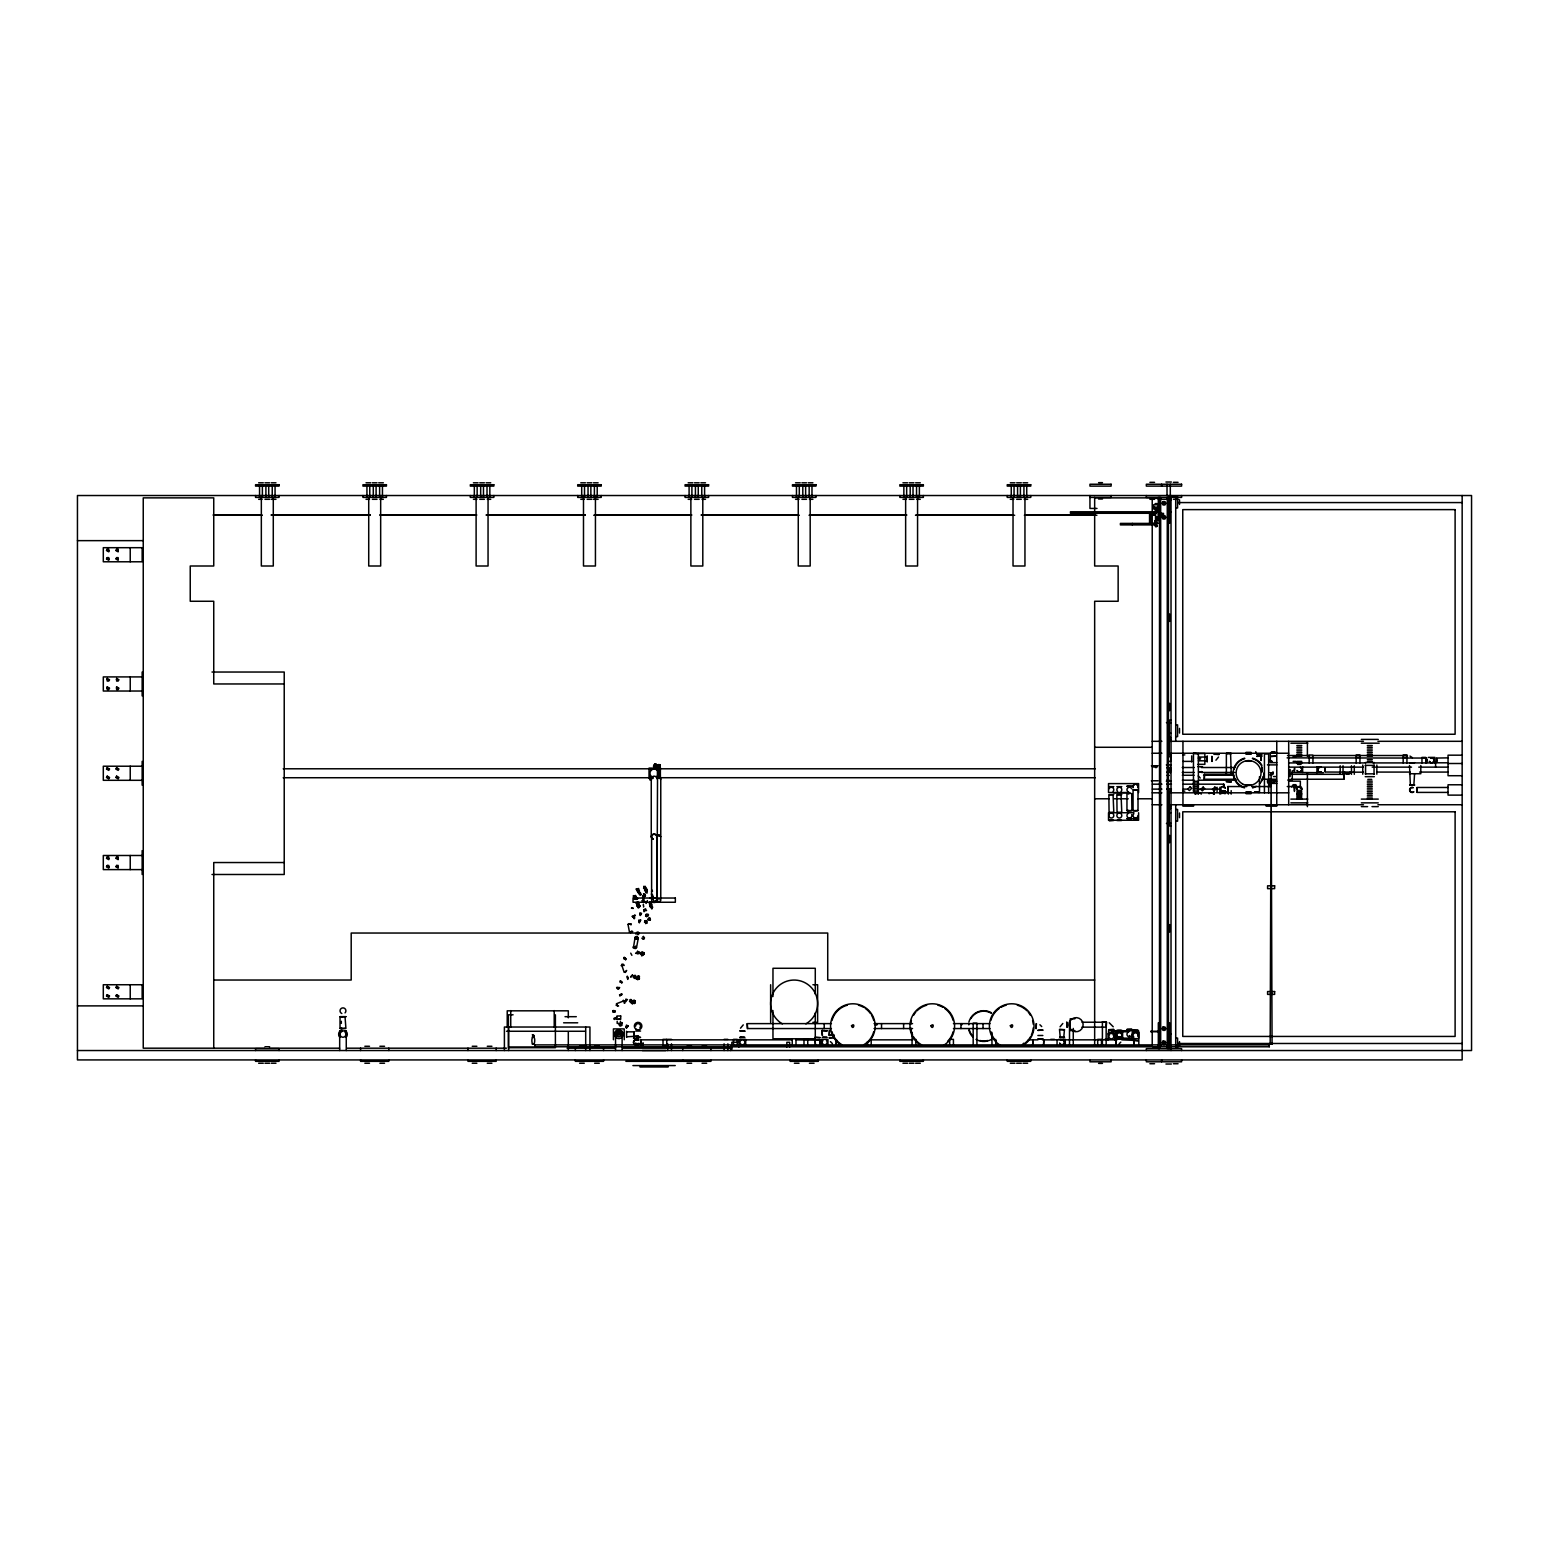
<?xml version="1.0" encoding="UTF-8"?>
<svg xmlns="http://www.w3.org/2000/svg" width="1549" height="1549" viewBox="0 0 1549 1549"><rect width="100%" height="100%" fill="white"/><g stroke="black" fill="none" stroke-linecap="round" stroke-linejoin="round"><path stroke-width="1.5" d="M641.131 1043.251L640.918 1044.781L640.918 1039.844L791.384 1039.844M643.261 1043.251L643.029 1044.781L642.816 1043.251M819.963 1043.251L819.731 1044.781L819.828 1040.018M636.523 947.698L633.289 947.097L636.523 947.698L638.304 938.036L636.407 936.371L635.071 937.474L633.386 948.046L635.4 948.588L635.613 946.11M535.179 1046.775L535.179 1044.897L1269.231 1044.897L1269.231 1046.775L535.179 1046.775L535.276 1044.897M633.754 1036.765L634.219 1031.866M829.606 1030.472L829.122 1035.352L833.982 1035.042M836.073 1044.742L836.557 1039.863M1023.327 1044.742L1023.482 1043.232L1023.579 1044.781M1032.621 1044.742L1033.086 1039.863M1035.991 1028.536L1036.475 1023.657M1043.464 1044.742L1043.949 1039.863M1106.16 1027.123L1106.644 1022.243M1204.135 779.224L1204.619 774.345M1260.944 760.423L1261.428 755.544M1407.17 757.984L1407.402 755.544M650.018 777.017L650.929 777.521M657.609 770.105L657.609 768.885M657.531 777.017L657.008 900.143M640.821 953.061L641.886 955.694L643.416 955.075L642.332 952.441M656.292 764.199L656.699 767.007M1228.047 790.745L1227.873 786.543L1246.887 786.543M1294.557 790.745L1294.383 786.543L1287.258 786.543M638.498 889.494L638.672 888.506L636 889.049L638.517 889.397L639.04 890.288L636.484 889.823L639.427 892.979M642.99 896.271L642.816 897.239L644.965 895.903L644.152 895.09M643.803 898.982L643.474 896.406L642.854 899.62M626.59 1036.784L633.522 1036.397M1261.176 756.241L1261.196 760.462M1121.786 1035.255L1121.612 1037.114L1117.584 1037.191A2.459 2.459 0 0 1 1117.584 1033.512A2.459 2.459 0 0 1 1121.069 1033.512A2.459 2.459 0 0 1 1121.069 1036.997L1121.612 1037.017M660.629 779.554L660.223 777.675L657.589 777.23M657.008 836.712L658.887 834.969L660.765 836.712L658.887 834.988L657.008 836.712A2.943 2.711 0 0 0 654.569 834.02A2.943 2.711 0 0 0 651.354 835.995A2.943 2.711 0 0 0 653.078 839.209M657.57 765.845L659.719 764.819L659.177 767.123M633.231 977.322L634.993 975.192L636 976.277L634.257 978.406M641.286 952.984L641.673 955.656L643.358 953.545L642.545 952.48M621.42 1025.728L621.052 1023.076L619.387 1025.167L620.181 1026.251M637.549 890.733L637.878 889.726L639.388 891.798M644.113 888.197L645.352 887.713L645.623 890.268M643.145 905.216L643.474 904.209M650.038 901.712L650.29 904.248M630.579 976.935L632.282 974.902M638.343 977.748L637.839 979.317L635.961 978.697M637.626 951.88L637.917 953.487M643.474 907.017L643.842 906.029M650.135 904.771L651.393 904.364M639.04 893.095L640.299 892.689L640.415 895.245L639.524 894.644M645.72 890.946L646.979 890.559L647.095 893.095M651.722 907.966L652.11 906.978M632.689 917.221L634.896 914.801M645.546 909.999L644.268 910.386M650.967 905.855L651.897 909.011L651.839 906.455M1295.893 787.86L1295.293 785.614L1293.047 786.214M643.551 888.293L645.139 886.28L644.81 888.816M637.297 901.886L636.871 904.403L637.781 903.9M645.313 889.765L645.701 887.228L644.733 887.693M637.53 902.66L637.065 905.178M644.578 890.113L646.243 888.177L646.533 889.203M637.762 903.454L637.239 905.952M1171.102 761.198L1171.102 756.648M1170.289 767.51C1170.231 783.6 1170.773 757.868 1170.057 770.918M1057.057 1039.844L1057.057 1044.781M1272.968 772.157L1272.968 773.9M1294.383 771.964C1294.848 763.173 1294.325 772.757 1294.151 770.453M1325.247 772.022L1363.488 772.196M1426.571 758.061L1287.122 757.868M1426.668 762.805C1427.132 753.995 1426.61 763.58 1426.455 761.275M1448.044 787.473L1417.045 787.473L1416.793 789.951L1417.045 792.41L1448.044 792.41M1417.122 792.217L1417.122 787.667M1436.446 758.061L1448.044 757.868M645.1 891.024L646.804 889.126L646.34 891.643M633.948 976.064L635.071 975.909L634.858 978.426L634.161 977.69M645.604 891.953L647.366 890.075L645.836 892.999M740.519 1028.187L743.249 1024.876M1060.078 1026.793L1062.808 1023.463M1218.54 757.035L1215.926 760.21M652.768 897.646L653.252 898.962M1163.009 515.701L1162.021 517.366L1163.009 519.051L1164.945 519.051L1165.913 517.366L1164.945 515.701L1158.652 515.488M1268.263 787.028L1269.618 784.685M1291.769 787.028L1293.125 784.685L1295.835 784.685L1297.191 787.028M644.907 896.464L645.178 894.857L643.455 894.063M638.575 934.531L638.846 932.924L637.104 932.13L635.942 934.086M635.981 938.946L635.245 938.326C634.122 935.828 639.718 936.796 637.859 938.752L636.968 939.12M636.755 903.396L637.201 904.558M651.761 894.296L652.168 895.651M656.331 900.86L653.194 901.808M636.988 904.171L637.413 905.332M638.943 904.771L638.537 903.609M625.331 1001.409L627.035 999.608M637.201 904.926L637.607 906.107M639.156 905.584L638.769 904.403M623.356 1000.906L624.712 1000.79L624.266 1003.307M630.191 1000.286L630.811 999.395L631.702 1001.796L630.346 1001.932M637.433 905.7L637.82 906.881M660.629 900.802L658.887 901.867L657.163 900.802M626.241 970.952L624.189 972.385L621.691 964.872M638.769 978.426L637.801 979.743L635.555 978.019M636.136 933.582L638.382 932.208L637.646 934.744M657.454 776.514C659.177 779.902 656.486 773.241 660.532 776.514M1155.477 767.549L1156.483 767.549M1198.229 758.216L1200.669 758.216M1269.56 786.214L1270.974 785.382M631.101 976.974L632.786 975.173M617.16 987.933L617.509 988.92L619.677 987.623L618.729 987.391M1120.798 1042.148L1119.152 1043.774M638.304 938.036L637.026 938.694M621.827 1025.438C623.569 1023.056 616.696 1023.54 619.949 1025.419M612.784 1011.013L613.055 1012.136L615.321 1010.974L614.372 1010.606M614.508 1017.945L613.849 1018.719L616.386 1018.68L616.095 1017.557M614.295 1019.494L616.599 1017.131M619.871 1024.973L622.175 1022.63M638.556 953.1L635.613 953.351M633.618 1002.919L632.379 1003.965L630.637 1001.758M1163.144 516.553L1165.138 517.366L1163.144 518.199M1200.456 759.92L1198.461 759.92M1168.217 809.372L1170.192 809.101M626.687 970.41L625.351 972.482M639.95 912.981L641.557 913.31L640.279 915.556L639.64 914.588M646.359 914.259L647.947 914.568L646.669 916.834L646.03 915.866M1221.212 791.055L1224.697 790.939M657.57 898.923L660.223 898.923M645.701 914.588L648.431 914.413L648.295 915.846L645.565 916.021M630.733 932.672L631.43 931.065L632.708 931.569L629.475 932.169L628.003 924.366L630.424 923.843M617.625 1005.901L616.405 1003.752L623.821 1000.886M653.155 778.431L649.031 778.431L649.031 768.091L660.532 768.188L658.887 768.362M1113.808 786.66L1109.065 786.66L1113.073 786.834M1117.584 786.834L1121.069 786.834M1128.485 786.485L1126.956 786.253L1131.699 786.35M635.632 1031.034L640.57 1031.034M1133.248 789.796L1138.012 789.7L1138.012 810.63L1135.533 810.863L1133.074 810.63L1133.074 789.7L1137.818 789.796M1131.699 793.572L1131.893 810.63L1129.434 810.863L1126.956 810.63L1126.956 793.495C1135.766 793.011 1126.181 793.553 1128.485 793.708M634.238 1038.566L637.723 1038.566M640.376 1037.462L637.162 1037.152M1133.074 810.63L1137.818 810.534M1113.808 820.486L1109.065 820.583L1113.073 820.312M1121.069 820.312L1117.584 820.312M1131.699 818.511L1126.956 818.608L1128.485 818.375M1224.697 793.146L1221.212 793.146M744.178 1037.21L739.957 1037.365L741.487 1037.152M1298.372 794.153C1293.376 793.591 1305.245 793.591 1300.25 794.153M822.209 1037.365L827.127 1037.365L822.926 1037.21M1113.073 1032.931L1109.587 1032.931M1117.584 1030.492L1121.069 1030.492M1127.149 1029.465L1131.699 1029.291M1138.012 1038.701L1123.432 1038.585M637.22 951.589L639.505 951.977L639.234 953.603L636.949 953.216M641.673 952.325L644.21 952.712L643.977 954.339L641.17 953.932M659.254 767.452C662.875 762.398 652.555 766.6 660.048 764.703C660.339 772.312 659.99 759.862 657.415 766.561M651.548 891.566L652.536 891.12M638.575 907.056L637.472 906.455M644.849 910.425L644.035 911.741L645.643 908.876L643.726 909.825M652.555 894.722L651.316 894.102M638.769 907.85L637.685 907.23L639.447 905.391L639.582 906.397M626.609 1025.341L628.061 1025.961L626.358 1027.916L625.951 1026.851M626.203 1025.341L628.236 1025.883L626.571 1027.994L625.777 1026.91M1170.192 736.956L1168.217 736.685M652.4 897.2L653 895.787M637.956 953.777L635.884 953.216M635.38 895.38L633.328 896.89L634.316 897.161M638.072 902.002L636.019 903.512L637.007 903.783M622.04 964.078L621.633 965.356L624.189 965.434L623.608 964.562M641.383 952.325L643.958 952.712L643.706 954.32L641.402 953.952M632.65 1003.423L631.005 1002.784M635.729 896.135L633.657 897.587L636.039 898.652M637.433 976.606L638.827 976.064L639.466 978.755L637.065 978.193M636.097 896.89L633.986 898.304L636.523 898.052M636.465 897.626L634.335 899.02L637.259 899.02M635.284 898.885L637.82 898.73M631.45 908.295L633.057 907.985M632.96 916.098L635.4 915.691M631.237 923.766L628.003 924.366M650.154 902.273L649.593 903.551M629.959 999.88L632.437 1000.635L631.953 1002.203L629.475 1001.448M633.115 1000.848L634.606 1000.441L635.109 1003.171L632.65 1002.416M617.625 987.236L616.618 987.507L618.613 989.095L619.135 987.894M653.329 897.045L652.729 898.284M636.968 890.578L639.485 891.024M651.645 907.385L652.691 907.152M637.472 891.353L638.478 891.14M635.419 897.549L634.412 897.781L636.368 899.407M649.767 905.623L651.045 906.436M1223.884 791.268L1222.006 791.268M635.148 899.194L636.174 899.02M649.457 917.628L647.714 919.254L650.27 920.242L649.457 917.628L650.444 919.661L647.714 919.835M1113.073 794.811L1113.808 812.509L1111.33 812.741L1109.065 812.605L1108.871 794.637L1113.808 794.637L1109.587 794.811M1121.069 794.811L1121.786 812.509L1119.327 812.741L1117.042 812.605L1116.848 794.637L1121.786 794.637L1117.584 794.811M1109.587 812.334L1113.073 812.334M1117.584 812.334L1121.069 812.334M1413.85 785.188L1414.566 773.958M345.04 1016.899L345.911 1028.439L342.968 1028.73L340.025 1028.439L340.025 1016.686L345.911 1016.686L340.025 1016.686L341.845 1016.957M1063.737 1037.54L1064.453 1029.62L1059.516 1029.62L1060.252 1037.54M616.734 1004.275L616.134 1005.359L618.593 1006.017M613.307 1010.432L612.707 1011.516L615.147 1012.175L614.74 1011.226M1156.367 513.009L1156.503 511.925M1156.212 522.42L1156.212 521.258L1155.651 522.458M654.201 764.664C651.471 769.969 657.918 762.031 654.201 767.162M1274.401 752.02L1271.032 752.349L1275.931 752.117M1256.917 754.518L1261.815 754.034M1256.917 756.415L1261.815 755.931M1271.032 756.551L1275.911 756.067M1201.888 771.615L1198.519 771.944L1201.908 771.847M1409.667 763.154L1414.547 762.689M532.372 1044.045L534.231 1043.852C536.574 1034.829 530.029 1035.003 532.353 1043.949L534.231 1043.949M633.541 1036.552L638.42 1036.068M829.277 1037.946L834.156 1037.462M1037.927 1030.472L1042.826 1029.988M1108.89 1029.853L1113.77 1029.369M1037.927 1039.205L1042.826 1038.721M1227.873 753.298L1226.363 753.53L1226.363 774.674M1297.578 764.393L1301.063 764.393M1128.485 810.398L1126.956 810.63L1131.699 810.534M341.845 1028.168L340.025 1028.439L345.04 1028.246M642.99 936.738L644.52 937.9L643.513 939.197L642.002 938.055M1165.952 482.029L1171.373 482.029M1149.9 482.339L1154.547 482.339M1173.387 482.339L1178.053 482.339M258.644 482.804L263.291 482.804M264.976 482.804L269.642 482.804M271.327 482.804L275.974 482.804M366.029 482.804L370.676 482.804M372.36 482.804L377.027 482.804M378.711 482.804L383.358 482.804M473.413 482.804L478.06 482.804M479.745 482.804L484.392 482.804M486.096 482.804L490.743 482.804M580.778 482.804L585.445 482.804M587.129 482.804L591.776 482.804M593.48 482.804L598.127 482.804M688.163 482.804L692.829 482.804M694.514 482.804L699.161 482.804M700.864 482.804L705.511 482.804M795.547 482.804L800.213 482.804M801.898 482.804L806.545 482.804M808.249 482.804L812.896 482.804M902.931 482.804L907.598 482.804M909.282 482.804L913.929 482.804M915.633 482.804L920.28 482.804M1010.316 482.804L1014.963 482.804M1016.667 482.804L1021.314 482.804M1023.018 482.804L1027.665 482.804M1098.59 482.649L1102.462 482.649M1175.71 496.222L1177.589 496.222M1168.662 496.454L1175.71 496.454M1089.954 497.403L1111.098 497.403L1111.098 495.525M1094.659 497.868L1149.823 497.868M1170.018 497.868L1171.373 497.868M1151.043 498.333L1159.852 498.333M1098.59 498.991L1102.462 498.991M258.644 499.301L262.13 499.301M264.976 499.301L269.642 499.301M271.327 499.301L275.974 499.301M366.029 499.301L369.514 499.301M372.36 499.301L377.027 499.301M379.873 499.301L383.358 499.301M473.413 499.301L476.898 499.301M479.745 499.301L484.392 499.301M487.257 499.301L490.743 499.301M580.778 499.301L584.283 499.301M587.129 499.301L591.776 499.301M593.48 499.301L598.127 499.301M688.163 499.301L691.667 499.301M694.514 499.301L699.161 499.301M702.026 499.301L705.511 499.301M795.547 499.301L799.052 499.301M801.898 499.301L806.545 499.301M809.411 499.301L812.896 499.301M902.931 499.301L906.417 499.301M909.282 499.301L913.929 499.301M916.795 499.301L920.28 499.301M1010.316 499.301L1013.801 499.301M1016.667 499.301L1021.314 499.301M1024.179 499.301L1027.665 499.301M1149.9 499.301L1154.547 499.301M1158.323 499.281L1169.611 499.281M1173.387 499.301L1178.053 499.301M1170.018 500.095L1171.373 500.095M1178.131 502.573L1462.159 502.573M1155.128 503.599L1157.297 503.599M1153.986 507.123L1157.8 507.123M1175.71 507.975L1177.589 507.975L1177.589 498.584M1097.002 508.44L1089.954 508.44L1089.954 495.525M1155.651 510.647L1157.18 510.647M1153.831 511.79L1070.456 511.79L1070.456 513.281L1153.831 513.281M1155.748 511.964L1158.09 511.964L1158.323 520.89M1171.025 511.964L1169.146 511.964L1169.146 500.23M1160.685 513.377L1163.493 513.377L1163.493 515.72M1158.652 513.61L1162.099 513.61L1162.099 515.488M213.297 514.791L261.626 514.791M271.288 514.791L370.327 514.791M379.989 514.791L476.627 514.791M486.289 514.791L585.348 514.791M595.01 514.791L691.648 514.791M701.31 514.791L797.929 514.791M810.011 514.791L906.649 514.791M916.311 514.791L1012.949 514.791M1025.031 514.791L1095.085 514.791M1150.655 514.791L1155.477 514.791M213.297 515.255L262.265 515.255M271.288 515.255L370.327 515.255M379.989 515.255L476.627 515.255M486.289 515.255L585.348 515.255M593.712 515.255L691.648 515.255M701.31 515.255L799.361 515.255M809.023 515.255L906.649 515.255M915.478 515.255L1014.672 515.255M1024.354 515.255L1096.924 515.255M1150.655 515.255L1155.477 515.255M1155.748 517.134L1158.09 517.134M1153.986 523.175L1158.458 523.175M1155.128 525.595L1157.297 525.595M1156.929 512.448L1156.929 507.743L1155.515 507.743L1155.515 526.544L1156.89 526.311L1156.929 517.134M1155.515 526.544L1156.929 526.544M77.45 540.64L143.244 540.64M212 672.034L284.222 672.034L284.222 874.488L212 874.488M142.159 676.913L103.299 676.913L103.299 691.028L142.159 691.028M284.222 683.961L213.743 683.961L213.743 601.264L190.237 601.264L190.237 566.005L213.743 566.005L213.743 497.868L143.244 497.868L143.244 1048.189L264.55 1048.189M1171.025 720.149L1169.146 720.149L1169.146 754.905L1171.025 754.905M1166.436 722.608L1171.218 722.608M1175.71 724.855L1177.589 724.855L1177.589 736.608L1175.71 736.608M1168.023 733.18L1170.734 733.18M1168.023 737.866L1170.734 737.866M1361.339 739.415L1378.261 739.415M1169.146 739.628L1171.025 739.628M1152.224 741.313L1161.886 741.313M1169.146 741.313L1363.469 741.313M1377.913 741.313L1462.159 741.313M1290.859 743.191L1307.782 743.191M1361.339 743.191L1379.21 743.191M1296.842 745.534L1301.78 745.534M1367.341 745.534L1372.278 745.534M1094.659 747.276L1152.224 747.276M1296.842 747.296L1301.78 747.296M1367.341 747.296L1372.278 747.296M1296.842 749.058L1301.78 749.058M1367.341 749.058L1372.278 749.058M1296.842 750.82L1301.78 750.82M1367.341 750.82L1372.278 750.82M1246.093 752.349L1251.03 752.349M1296.842 752.582L1301.78 752.582M1367.341 752.582L1372.278 752.582M1152.224 753.24L1161.886 753.24M1171.025 753.24L1288.691 753.24M1246.093 753.763L1251.03 753.763M1246.093 754.227L1251.03 754.227M1256.897 754.266L1261.835 754.266M1214.145 754.324L1219.063 754.324M1296.842 754.344L1301.78 754.344M1367.341 754.344L1372.278 754.344M1182.952 754.905L1184.83 754.905M1462.159 755.176L1448.044 755.176L1448.044 775.72L1462.159 775.72M1287.509 755.525L1309.06 755.525M1313.842 755.525L1407.17 755.525M1256.897 756.164L1261.835 756.164M1296.842 756.106L1301.78 756.106M1367.341 756.106L1372.278 756.106M1270.993 756.299L1275.931 756.299M1168.023 756.667L1170.734 756.667M1293.125 756.667L1295.835 756.667M1198.384 757.054L1206.961 757.054L1206.961 760.811L1198.384 760.811M1309.176 757.403L1312.952 757.403M1356.169 757.403L1359.945 757.403M1403.181 757.403L1406.937 757.403M1428.314 757.403L1434.897 757.403L1434.897 762.921M1367.341 759.63L1372.278 759.63M1168.023 761.372L1170.734 761.372M1246.093 761.275L1251.03 761.275M1269.618 761.372L1272.329 761.372M1293.125 761.372L1295.835 761.372M1183.049 761.392L1191.704 761.392M1296.842 761.392L1301.78 761.392M1367.341 761.392L1372.278 761.392M1276.763 762.631L1270.296 762.631L1270.296 753.24M1365.231 762.573L1374.389 762.573M1288.787 762.921L1365.811 762.921M1373.034 762.921L1435.594 762.921L1435.594 767.142M1448.044 762.805L1436.543 762.805L1436.31 761.275M1296.842 763.154L1301.78 763.154M1448.044 763.502L1462.159 763.502M1197.919 764.335L1204.851 764.335L1204.851 753.53L1193.466 753.53L1193.466 791.655M1166.32 764.896L1171.063 764.896M1267.45 764.896L1276.86 764.896M1365.231 765.38L1374.389 765.38M1151.372 765.748L1158.09 765.748M142.159 766.213L103.299 766.213L103.299 780.309L142.159 780.309M1197.919 766.678L1202.508 766.678M1321.316 766.794L1316.94 766.794L1316.94 772.68M1152.437 766.91L1157.161 766.91M1288.787 767.142L1363.391 767.142M1372.182 767.142L1411.526 767.142M1418.748 767.142L1448.044 767.142M1182.236 767.51L1194.202 767.51M1201.366 767.51L1234.843 767.51M657.376 768.265L660.532 768.188M283.215 768.788L1095.259 768.788M657.241 769.388L660.532 769.388M657.241 770.569L660.532 770.569M657.241 771.77L660.532 771.77M1376.925 772.08L1410.113 772.08M1419.6 772.08L1448.044 772.08M1182.236 772.448L1194.202 772.448M1201.366 772.448L1234.843 772.448M1291.634 772.448L1323.524 772.68M1343.951 772.68L1350.534 772.68M657.241 772.951L660.532 772.951M1348.192 773.338L1349.721 773.338M1365.231 773.842L1374.389 773.842M1409.513 773.726L1420.801 773.726L1420.801 765.516M657.241 774.151L660.532 774.151M1233.236 774.326L1204.386 774.326L1204.386 779.244L1235.637 779.244M1290.917 774.326L1343.796 774.326L1343.796 779.244L1290.917 779.244M1182.332 775.255L1194.124 775.255M1203.554 775.255L1234.204 775.255M657.241 775.333L660.532 775.333M1273.472 776.552L1276.279 776.552M1365.231 776.669L1374.389 776.669M283.215 777.734L650.561 777.734M657.241 777.714L1095.259 777.734M1262.067 779.244L1276.492 779.244M1367.825 779.379L1371.775 779.379M1287.761 780.076L1292.273 780.076L1292.273 770.666M1182.332 780.193L1194.124 780.193M1198.829 780.193L1236.547 780.193M1151.372 780.773L1158.09 780.773M1166.32 781.161L1171.063 781.161M1193.95 781.258L1197.706 781.258M1267.45 781.161L1276.86 781.161M1288.594 781.161L1300.347 781.161L1300.347 788.209M1367.341 781.141L1372.278 781.141M1226.363 781.722L1231.281 781.722M1367.341 782.903L1372.278 782.903M1193.466 783.019L1198.384 783.019M1270.296 783.407L1276.763 783.407M1152.398 784.181L1161.924 784.181M1166.687 784.181L1171.451 784.181M1183.378 784.181L1192.904 784.181M1197.667 784.181L1223.884 784.181L1223.884 787.589L1223.652 784.22M1193.466 784.781L1198.384 784.781M1246.093 784.781L1251.03 784.781M1367.341 784.665L1372.278 784.665M1462.159 784.781L1448.044 784.781L1448.044 795.121L1462.159 795.121M1126.956 786.253L1131.893 786.253M1193.466 786.543L1198.384 786.543M1251.631 786.543L1270.625 786.543M1367.341 786.427L1372.278 786.427M1116.848 786.66L1121.786 786.66M1193.466 788.305L1198.384 788.305M1367.341 788.189L1372.278 788.189M1152.398 789.119L1161.924 789.119M1166.687 789.119L1171.451 789.119M1183.378 789.119L1188.141 789.119M1197.667 789.119L1219.121 789.119M1168.023 789.39L1170.734 789.39M1193.466 790.067L1198.384 790.067M1367.341 789.951L1372.278 789.951M1297.346 790.416L1301.296 790.416M1171.025 791.132L1169.146 791.132L1169.146 825.888L1171.025 825.888M1182.952 791.132L1184.83 791.132M1220.476 791.113L1225.414 791.113M1296.842 791.675L1301.78 791.675M1367.341 791.713L1372.278 791.713M1193.698 791.829L1198.384 791.829M1224.117 791.829L1226.692 791.829M1246.093 791.829L1251.03 791.829M1246.093 792.294L1251.03 792.294M1254.554 792.217L1259.492 792.217L1259.492 776.649M1129.337 792.526L1108.522 792.526L1108.522 783.6L1138.592 783.6L1138.592 792.526M1113.808 792.817L1128.253 792.817M1152.224 792.817L1161.886 792.817M1171.025 792.817L1288.691 792.817M1296.842 792.933L1301.78 792.933M1220.476 793.32L1225.414 793.32M1194.686 793.591L1198.384 793.591M1367.341 793.475L1372.278 793.475M1246.093 793.708L1251.03 793.708M1296.842 793.94L1301.78 793.94M1296.842 794.211L1301.78 794.211M1367.341 795.237L1372.278 795.237M1296.842 795.47L1301.78 795.47M1296.842 796.728L1301.78 796.728M1367.341 796.999L1372.278 796.999M1296.842 797.987L1301.78 797.987M1094.659 798.781L1109.045 798.781M1113.847 798.781L1128.234 798.781M1137.837 798.781L1152.224 798.781M1367.341 798.761L1372.278 798.761M1290.859 799.11L1307.782 799.11M1361.339 799.11L1378.261 799.11M1296.842 799.245L1301.78 799.245M1290.859 802.866L1307.782 802.866M1361.339 802.866L1378.261 802.866M1152.224 804.744L1161.886 804.744M1169.146 804.744L1363.469 804.744M1377.913 804.744L1462.159 804.744M1169.146 806.409L1171.025 806.409M1361.339 806.622L1367.612 806.622M1371.988 806.622L1378.261 806.622M1168.023 808.171L1170.734 808.171M1175.71 809.449L1177.589 809.449L1177.589 821.202L1175.71 821.202M1133.965 812.741L1108.522 812.741L1108.522 820.254L1138.592 820.254L1138.592 812.741M1168.023 812.876L1170.734 812.876M1126.956 818.608L1131.893 818.608M1116.848 820.486L1121.786 820.486M1166.436 823.448L1171.218 823.448M142.159 855.493L103.299 855.493L103.299 869.609L142.159 869.609M284.222 862.541L213.743 862.541L213.743 1048.189M213.743 980.033L351.197 980.033L351.197 933.04L827.728 933.04L827.728 980.033L1094.659 980.033M812.915 984.738L817.62 984.738L817.62 1022.34L812.915 1022.34M77.45 1005.882L143.244 1005.882M513.087 1014.808L508.401 1014.808L508.401 1047.705L555.394 1047.705L555.394 1014.808M565.017 1016.686L576.305 1016.686M1074.909 1018.816L1070.223 1018.816L1070.223 1030.55L1074.909 1030.55M618.826 1019.048L620.239 1019.048M1081.957 1022.224L1106.393 1022.224M563.604 1022.805L577.719 1022.805M831.426 1023.618L747.354 1023.618L747.354 1028.555L831.426 1028.555M874.062 1023.618L912.555 1023.618M953.448 1023.618L989.966 1023.618M1081.957 1027.142L1106.393 1027.142M874.062 1028.555L912.555 1028.555M953.448 1028.555L989.966 1028.555M1126.956 1029.388L1131.893 1029.388M1108.871 1029.62L1113.808 1029.62M617.412 1029.969L618.826 1029.969A4.357 4.357 0 0 0 614.895 1036.145A4.357 4.357 0 0 0 622.156 1037.114A4.357 4.357 0 0 0 619.949 1030.124M1037.907 1030.24L1042.845 1030.24M1116.848 1030.317L1121.786 1030.317M822.209 1030.705L827.127 1030.705M739.957 1031.034L744.895 1031.034M506.504 1031.266L585.425 1031.266M1111.988 1031.266L1128.911 1031.266M1150.655 1031.266L1160.317 1031.266M1111.988 1031.731L1116.829 1031.731M1121.65 1031.731L1128.911 1031.731M1150.655 1031.731L1160.317 1031.731M626.59 1031.847L633.986 1031.847L633.986 1036.784M1108.871 1033.086L1113.808 1033.086M1171.025 1034.074L1169.146 1034.074L1169.146 1045.827M834.001 1035.255L829.335 1035.371L829.373 1030.434M1037.907 1035.487L1042.845 1035.487M633.522 1036.32L638.459 1036.32M1121.786 1037.017L1116.848 1037.017L1116.848 1035.255M637.162 1037.365L640.57 1037.365M739.957 1037.365L744.895 1037.365M815.142 1037.52L820.079 1037.52M829.257 1037.694L834.175 1037.694M1175.71 1038.082L1177.589 1038.082L1177.589 1047.473M633.522 1038.392L638.459 1038.392M1122.405 1038.314L1133.965 1038.314M1116.848 1038.856L1121.786 1038.856M1037.907 1038.972L1042.845 1038.972M667.696 1039.36L671.472 1039.36M724.099 1039.36L727.856 1039.36M1050.706 1039.36L1054.462 1039.36M1058.703 1039.36L1065.286 1039.36L1065.286 1046.291M1104.747 1039.36L1108.522 1039.36M796.167 1039.844L820.06 1040.192M869.802 1039.844L912.826 1039.844M1028.362 1039.844L1037.946 1039.844M1042.341 1039.844L1117.003 1039.844M1121.805 1039.844L1138.012 1040.541M820.079 1039.96L815.239 1039.844L815.277 1044.781M738.892 1042.303L731.844 1042.303L731.844 1049.351M1178.131 1043.484L1462.159 1043.484M1270.18 1043.949L1272.058 1043.949L1271.109 774.81L1270.18 1043.949L1272.039 1044.045M1170.018 1045.962L1171.373 1045.962M364.848 1046.272L369.495 1046.272M379.892 1046.272L384.539 1046.272M472.232 1046.272L476.879 1046.272M487.277 1046.272L491.924 1046.272M579.616 1046.272L584.263 1046.272M594.642 1046.272L599.308 1046.272M687.001 1046.272L691.648 1046.272M702.026 1046.272L706.693 1046.272M1152.456 1046.291L730.683 1046.291L730.683 1050.532M264.976 1046.756L269.642 1046.756M509.563 1047.008L537.755 1047.008M1153.25 1047.705L1159.852 1047.705M269.39 1048.189L339.58 1048.189M346.84 1048.189L506.562 1048.189M567.07 1048.189L615.476 1048.189M622.737 1048.189L731.631 1048.189M1170.018 1048.189L1171.373 1048.189M77.45 1050.532L1471.55 1050.532L1471.55 495.525L77.45 495.525L77.45 1059.923L1462.159 1059.923L1462.159 495.525M625.873 1061.336L682.276 1061.336M258.644 1063.234L263.291 1063.234M264.976 1063.234L269.642 1063.234M271.327 1063.234L275.974 1063.234M364.848 1063.234L369.495 1063.234M379.892 1063.234L384.539 1063.234M472.232 1063.234L476.879 1063.234M487.277 1063.234L491.924 1063.234M579.616 1063.234L584.263 1063.234M594.642 1063.234L599.308 1063.234M687.001 1063.234L691.648 1063.234M702.026 1063.234L706.693 1063.234M794.385 1063.234L799.032 1063.234M809.411 1063.234L814.077 1063.234M902.931 1063.234L907.598 1063.234M909.282 1063.234L913.929 1063.234M915.633 1063.234L920.28 1063.234M1010.316 1063.234L1014.963 1063.234M1016.667 1063.234L1021.314 1063.234M1023.018 1063.234L1027.665 1063.234M1098.59 1063.389L1102.462 1063.389M1149.9 1063.718L1154.547 1063.718M1173.387 1063.718L1178.053 1063.718M1165.952 1064.027L1171.373 1064.027M632.921 1065.576L675.228 1065.576M640.434 1066.274L642.796 1066.274M665.354 1066.274L667.716 1066.274M639.969 1066.971L668.181 1066.971M641.809 900.763L643.319 901.053M623.182 964.194L621.13 965.627M1214.164 754.073L1219.044 754.557M1193.485 753.279L1198.364 753.763M1348.192 773.416L1349.702 773.571M1226.382 781.471L1231.261 781.955M1254.574 791.984L1259.453 792.468M1059.555 1029.369L1064.434 1029.853M1116.887 1038.604L1121.766 1039.089M1133.094 1040.308L1137.973 1040.792M822.229 1030.453L827.108 1030.937M815.181 1037.268L820.06 1037.753M739.977 1030.782L744.875 1031.266M637.801 976.16L639.427 976.373L639.098 979.181L636.852 977.458M1270.974 760.675L1269.56 759.843M1230.564 753.356L1231.281 774.674M1410.364 785.188L1409.513 765.516M643.668 893.812L645.507 895.516M643.9 894.431L644.887 894.722M651.916 897.51L652.923 897.858M639.001 905.197L639.969 905.545M635.845 896L633.328 895.651L633.851 896.542M631.585 907.753L633.038 908.527M636.194 896.755L633.677 896.368L634.18 897.258M634.238 917.453L632.05 916.33L634.916 917.937M628.952 923.591L631.063 924.869M636.542 897.51L634.044 897.065L634.528 897.975M649.709 897.8L651.025 898.42M651.858 904.016L649.341 903.59L651.277 905.274M652.071 905.1L649.554 904.616L649.98 905.603M640.453 892.669L637.956 892.127L638.42 893.057M1409.997 756.086L1412.398 757.693M1109.239 1022.785L1113.247 1026.793M639.292 891.062L638.382 890.52L638.614 893.057M651.161 903.299L650.27 902.757L650.483 905.294M636.039 938.5L635.071 937.435M651.626 905.41L650.735 904.829L650.851 907.365M630.714 953.138L631.895 955.326M1200.281 778.005L1198.229 775.972M1039.902 1024.741L1041.722 1026.561M832.394 1043.581L830.438 1041.625M627.268 976.974L627.752 979.413L627.306 976.16L628.12 978.387M620.626 980.962L621.711 983.189M640.666 914.82L639.989 913.31M643.474 936.332L643.977 938.888L642.351 938.675M637.568 951.125L638.382 952.19M624.867 1003.132L623.356 1000.209M632.708 1000.809L633.251 1001.893M627.519 999.705L625.873 999.086L625.815 1001.7M641.015 1040.018L640.918 1044.781M641.363 894.431L639.485 892.727L638.885 893.85L638.904 891.314L640.318 893.424M652.632 898.401L653.058 899.388M645.43 888.313L643.881 886.28L644.19 888.816M638.924 890.985L637.375 888.952L637.685 891.469M655.808 901.131L655.15 902.331L653.329 900.55M652.478 907.23L651.819 908.43L649.999 906.649M622.078 1023.366L620.626 1022.727L620.375 1025.302M646.456 890.21L644.984 888.119L645.217 890.656M646.979 891.159L645.546 889.029L645.72 891.585M652.032 890.055L652.323 891.082M651.761 895.148L651.993 896.193M638.943 903.783L639.117 904.81M637.259 905.7L637.433 906.707M639.195 904.577L639.35 905.603M656.699 764.683L656.524 767.375M1343.545 774.345L1344.029 779.224M1261.719 767.065L1262.183 771.751M1269.154 1044.897L1269.328 1046.756M1211.763 756.493L1212.247 761.372M1213.738 789.564L1214.184 794.075M1133.539 1039.863L1134.023 1044.742M1115.629 1039.863L1116.113 1044.742M1066.68 1022.243L1067.164 1027.123M821.977 1030.472L822.461 1035.352M815.026 1039.863L815.51 1044.742M747.121 1023.657L747.605 1028.536M643.842 899.504L642.564 897.374M1294.596 788.054L1294.383 786.543L1294.383 791.462M1228.105 788.054L1227.873 786.543L1227.873 791.462M647.385 900.589L646.146 903.435L644.268 900.705M645.275 894.877L644.035 897.723L642.39 895.632M1425.738 762.921L1425.738 757.403L1421.963 757.403L1421.963 762.921M1406.937 762.921L1406.937 755.041L1403.181 755.041L1403.181 762.921M1376.848 765.032L1376.848 774.21M1374.04 765.032L1374.04 774.21M1365.579 765.187L1365.579 774.21M1362.752 765.032L1362.752 774.21M1359.945 762.921L1359.945 755.041L1356.169 755.041L1356.169 762.921M1354.291 765.768L1354.291 774.326M1351.483 765.768L1351.483 774.326M1343.022 765.768L1343.022 774.326M1340.195 765.768L1340.195 774.326M1312.952 762.921L1312.952 755.041L1309.176 755.041L1309.176 762.921M1307.395 741.816L1307.395 756.222M1307.395 773.028L1307.395 806.642M1302.612 766.561L1302.612 772.448M1290.143 769.504L1290.143 776.552M1288.691 741.313L1288.691 804.744M1276.763 741.313L1276.763 806.158L1266.191 806.158L1266.191 804.744M1272.988 772.08L1272.988 773.958M1268.65 792.817L1268.65 754.034L1264.429 754.034L1264.429 792.817M1261.951 767.026L1261.951 771.789M1255.794 751.652L1255.794 753.163M1231.165 790.629L1231.165 794.114M1228.357 790.629L1228.357 794.114M1219.896 787.241L1219.896 794.114M1217.069 787.241L1217.069 791.829M1213.971 789.545L1213.971 794.095M1211.996 756.454L1211.996 761.392M1207.213 755.873L1207.213 761.972M1198.384 753.53L1198.384 794.037M1193.524 804.744L1193.524 806.158L1182.952 806.158L1182.952 741.313M1191.704 755.873L1191.704 761.972M1181.597 495.525L1181.597 497.403L1146.337 497.403L1146.337 495.525M1181.597 1050.532L1181.597 1048.654L1146.337 1048.654L1146.337 1050.532M1181.597 1059.923L1181.597 1061.801L1146.337 1061.801L1146.337 1059.923M1179.505 499.765L1179.505 504.432M1179.505 728.398L1179.505 733.064M1179.505 812.993L1179.505 817.64M1179.505 1041.625L1179.505 1046.272M1175.71 498.584L1175.71 741.313M1175.71 804.744L1175.71 1047.473M1171.025 495.525L1171.025 1050.532M1170.308 484.237L1170.308 497.868M1169.611 497.403L1169.611 523.252M1169.611 613.946L1169.611 621.459M1169.611 703.246L1169.611 710.759M1169.611 835.298L1169.611 842.811M1169.611 924.579L1169.611 932.111M1169.611 1022.805L1169.611 1048.654M1168.43 497.403L1168.43 1048.654M1167.965 779.999L1167.965 780.193A2.459 2.459 -90 0 1 1167.036 779.999A2.459 2.459 0 0 0 1168.914 779.999A2.459 2.459 90 0 1 1167.965 780.193M1167.268 497.403L1167.268 1048.654M1167.017 484.237L1167.017 495.603M1161.614 484.237L1161.614 486.115M1161.614 1059.923L1161.614 1061.801M1160.685 497.403L1160.685 1046.233M1159.504 497.403L1159.504 1048.654M1158.323 497.403L1158.323 511.499M1158.323 1022.805L1158.323 1048.654M1156.212 511.538L1156.212 513.339M1156.212 520.929L1156.212 522.749M1154.799 511.267L1154.799 513.61M1154.799 520.658L1154.799 523.02M1152.224 497.868L1152.224 1045.788M1138.825 1045.982L1138.825 1032.312L1132.242 1032.312L1132.242 1039.147M1138.592 1038.314L1138.592 1030.801L1108.522 1030.801L1108.522 1034.558M1133.771 1039.844L1133.771 1044.781M1132.338 523.407L1132.338 524.898M1129.434 1035.545L1129.434 1036.784M1122.618 1039.147L1122.618 1032.312L1116.035 1032.312L1116.035 1039.147M1115.861 1039.844L1115.861 1044.781M1114.622 1039.882L1114.622 1033.493L1108.038 1033.493L1108.038 1039.882M1111.098 1059.923L1111.098 1061.801L1089.954 1061.801L1089.954 1059.923M1106.16 1046.291L1106.16 1021.74L1102.404 1021.74L1102.404 1046.291M1101.475 1046.291L1101.475 1039.36L1097.699 1039.36L1097.699 1046.291M1094.659 497.403L1094.659 566.005L1118.146 566.005L1118.146 601.264L1094.659 601.264L1094.659 1045.827M1073.263 1028.439L1073.263 1046.291M1069.507 1021.74L1069.507 1046.291M1066.932 1022.224L1066.932 1027.142M1043.716 1039.844L1043.716 1044.781M1036.223 1023.618L1036.223 1028.555M1032.854 1039.844L1032.854 1044.781M1030.743 495.525L1030.743 497.403L1007.237 497.403L1007.237 495.525M1030.743 1059.923L1030.743 1061.336L1007.237 1061.336L1007.237 1059.923M1026.735 484.721L1026.735 497.403M1024.954 497.403L1024.954 566.005L1013.027 566.005L1013.027 497.403M1023.928 484.721L1023.928 497.403M1020.404 484.721L1020.404 497.403M1017.577 484.721L1017.577 497.403M1014.053 484.721L1014.053 497.403M1011.245 484.721L1011.245 497.403M995.736 1039.36L995.736 1046.291M991.96 1032.409L991.96 1046.291M983.034 1023.618L983.034 1028.555M976.935 1046.291L976.935 1023.153L973.179 1023.153L973.179 1046.291M968.822 1023.618L968.822 1024.857M961.774 1023.618L961.774 1024.857M960.961 1023.618L960.961 1028.555M953.429 1046.291L953.429 1039.36L949.673 1039.36L949.673 1046.291M923.359 495.525L923.359 497.403L899.853 497.403L899.853 495.525M923.359 1059.923L923.359 1061.336L899.853 1061.336L899.853 1059.923M919.37 484.721L919.37 497.403M917.57 497.403L917.57 566.005L905.642 566.005L905.642 497.403M916.543 484.721L916.543 497.403M915.846 1039.36L915.846 1046.291M913.019 484.721L913.019 497.403M912.071 1032.409L912.071 1046.291M910.192 484.721L910.192 497.403M906.668 484.721L906.668 497.403M903.861 484.721L903.861 497.403M903.609 1023.618L903.609 1028.555M881.536 1023.618L881.536 1028.555M877.063 1023.618L877.063 1024.857M876.366 1023.618L876.366 1024.857M875.65 1023.618L875.65 1024.857M874.953 1023.618L874.953 1024.857M871.196 1039.36L871.196 1046.291M867.44 1041.683L867.44 1046.291M836.324 1039.844L836.324 1044.781M827.96 1046.291L827.96 1039.36L821.377 1039.36L821.377 1046.291M824.204 1023.618L824.204 1028.555M822.229 1030.434L822.229 1035.371M819.731 1039.844L819.731 1044.781M818.317 1059.923L818.317 1061.336L790.126 1061.336L790.126 1059.923M815.974 495.525L815.974 497.403L792.468 497.403L792.468 495.525M815.277 994.129L815.277 968.28L772.97 968.28L772.97 996.491M815.277 1012.93L815.277 1038.779L772.97 1038.779L772.97 1010.587M811.986 484.721L811.986 497.403M810.185 497.403L810.185 566.005L798.258 566.005L798.258 497.403M809.159 484.721L809.159 497.403M807.745 1046.291L807.745 1039.36L803.989 1039.36L803.989 1046.291M805.635 484.721L805.635 497.403M802.808 484.721L802.808 497.403M799.284 484.721L799.284 497.403M796.476 484.721L796.476 497.403M795.992 1039.36L795.992 1046.291M792.236 1039.36L792.236 1046.291M789.661 1047.008L789.661 1042.303L786.834 1042.303L786.834 1047.008M770.628 984.738L770.628 1022.34M745.708 1046.291L745.708 1039.36L739.144 1039.36L738.892 1047.008M737.266 1043.987L737.266 1039.36L733.49 1039.36L733.49 1043.987M727.856 1043.832L727.856 1050.532M724.099 1043.832L724.099 1050.532M710.933 1048.189L710.933 1050.532M710.933 1059.923L710.933 1061.336L682.741 1061.336L682.741 1059.923M708.59 495.525L708.59 497.403L685.084 497.403L685.084 495.525M704.601 484.721L704.601 497.403M702.801 497.403L702.801 566.005L690.873 566.005L690.873 497.403M701.774 484.721L701.774 497.403M698.25 484.721L698.25 497.403M695.424 484.721L695.424 497.403M691.9 484.721L691.9 497.403M689.092 484.721L689.092 497.403M682.741 1048.189L682.741 1050.532M671.472 1043.832L671.472 1050.532M667.696 1043.832L667.696 1050.532M665.818 1050.532L642.332 1050.532M660.765 778.895L660.765 900.143M659.371 768.091L659.371 778.431M656.776 836.712L656.776 900.143M655.982 764.199L655.982 767.491M655.692 764.199L655.692 767.491M655.401 764.199L655.401 767.491M655.091 764.199L655.091 767.491M654.801 764.199L654.801 767.491M654.491 764.199L654.491 767.491M651.606 836.712L651.606 900.143M651.258 778.895L651.258 836.712M649.96 778.682L649.96 780.057M643.029 1043.251L643.029 1044.781M626.59 1031.266L626.59 1037.365M624.228 1039.728L624.228 1028.904L613.423 1028.904L613.423 1039.728M622.117 1050.532L622.117 1031.382L615.534 1031.382L615.534 1050.532M620.471 1021.275L620.471 1023.386L617.18 1023.386L617.18 1021.275M603.548 1048.189L603.548 1050.532M603.548 1059.923L603.548 1061.336L575.357 1061.336L575.357 1059.923M601.206 495.525L601.206 497.403L577.719 497.403L577.719 495.525M597.217 484.721L597.217 497.403M595.436 497.403L595.436 566.005L583.489 566.005L583.489 497.403M594.39 484.721L594.39 497.403M590.866 484.721L590.866 497.403M589.937 1050.532L589.937 1027.026L504.393 1027.026L504.393 1050.532M588.039 484.721L588.039 497.403M585.696 1027.026L585.696 1050.532M584.515 484.721L584.515 497.403M581.708 484.721L581.708 497.403M575.357 1048.189L575.357 1050.532M568.309 1017.829L568.309 1010.819L507.22 1010.819L507.22 1027.161M568.309 1031.847L568.309 1050.532M554.213 1010.587L554.213 1027.026M510.744 1010.587L510.744 1027.026M508.634 1027.026L508.634 1050.532M496.164 1048.189L496.164 1050.532M496.164 1059.923L496.164 1061.336L467.972 1061.336L467.972 1059.923M493.821 495.525L493.821 497.403L470.334 497.403L470.334 495.525M489.833 484.721L489.833 497.403M488.051 497.403L488.051 566.005L476.105 566.005L476.105 497.403M487.006 484.721L487.006 497.403M483.482 484.721L483.482 497.403M480.674 484.721L480.674 497.403M477.15 484.721L477.15 497.403M474.323 484.721L474.323 497.403M467.972 1048.189L467.972 1050.532M388.799 1048.189L388.799 1050.532M388.799 1059.923L388.799 1061.336L360.588 1061.336L360.588 1059.923M386.437 495.525L386.437 497.403L362.95 497.403L362.95 495.525M382.448 484.721L382.448 497.403M380.667 497.403L380.667 566.005L368.72 566.005L368.72 497.403M379.621 484.721L379.621 497.403M376.097 484.721L376.097 497.403M373.29 484.721L373.29 497.403M369.766 484.721L369.766 497.403M366.939 484.721L366.939 497.403M360.588 1048.189L360.588 1050.532M346.26 1050.532L346.26 1030.918L339.676 1030.918L339.676 1050.532M341.322 1021.275L341.322 1023.386M279.052 495.525L279.052 497.403L255.566 497.403L255.566 495.525M279.052 1050.532L279.052 1048.654L255.566 1048.654L255.566 1050.532M279.052 1059.923L279.052 1061.336L255.566 1061.336L255.566 1059.923M275.064 484.721L275.064 497.403M273.282 497.403L273.282 566.005L261.336 566.005L261.336 497.403M272.237 484.721L272.237 497.403M268.713 484.721L268.713 497.403M265.905 484.721L265.905 497.403M262.381 484.721L262.381 497.403M259.554 484.721L259.554 497.403M142.159 672.034L142.159 695.908M142.159 761.333L142.159 785.188M142.159 850.614L142.159 874.488M130.232 547.688L130.232 561.784M130.232 676.913L130.232 691.028M130.232 766.213L130.232 780.309M130.232 855.493L130.232 869.609M130.232 984.738L130.232 998.834M1430.656 758.061A2.459 2.459 -90 0 1 1434.006 759.843A2.459 2.459 -90 0 1 1431.605 762.805A2.459 2.459 90 0 1 1429.359 761.275A2.459 2.459 0 0 0 1432.554 762.611A2.459 2.459 0 0 0 1433.89 759.397A2.459 2.459 0 0 0 1430.656 758.061A2.459 2.459 90 0 1 1431.605 757.868M1195.208 794.075A4.357 4.357 0 0 1 1201.346 794.075M1209.033 793.708A4.357 4.357 0 0 1 1213.37 793.708M1220.767 793.708A4.357 4.357 0 0 1 1221.832 793.262M1224.078 793.262A4.357 4.357 0 0 1 1225.123 793.708M1351.212 772.022A4.589 4.589 0 0 1 1343.273 772.022M1349.818 772.312A3.64 3.64 0 0 1 1344.668 772.312M1263.945 773.028A15.393 15.393 0 0 1 1259.434 783.91M1256.258 786.35A15.393 15.393 0 0 1 1252.541 787.899M1244.583 787.899A15.393 15.393 0 0 1 1244.583 758.158M1252.541 758.158A15.393 15.393 0 0 1 1261.893 765.322M1262.977 776.882A14.928 14.928 0 0 1 1261.486 780.483M1241.098 785.943A14.928 14.928 0 0 1 1234.146 776.882M1234.146 769.156A14.928 14.928 0 0 1 1244.699 758.623M1252.425 758.623A14.928 14.928 0 0 1 1261.486 765.574M782.381 1023.889A23.506 23.506 0 0 1 776.126 988.436A23.506 23.506 0 0 1 812.121 988.436A23.506 23.506 0 0 1 805.867 1023.889M636.929 1040.018A2.459 2.459 0 0 0 633.696 1041.354A2.459 2.459 0 0 0 635.032 1044.588A2.459 2.459 0 0 0 638.265 1043.251A2.459 2.459 90 0 1 635.981 1044.762A2.459 2.459 -90 0 1 633.541 1042.303A2.459 2.459 -90 0 1 635.981 1039.844A2.459 2.459 90 0 1 636.91 1040.037A2.459 2.459 -90 0 1 639.04 1040.037A2.459 2.459 0 0 0 637.162 1040.018M1133.791 1036.978A2.459 2.459 0 0 1 1133.578 1033.745A2.459 2.459 0 0 1 1136.772 1033.125A2.459 2.459 0 0 1 1137.818 1036.184M1138.012 815.548A2.459 2.459 0 0 1 1134.584 817.833A2.459 2.459 0 0 1 1133.791 813.806M1137.818 787.589A2.459 2.459 0 0 0 1135.533 784.201A2.459 2.459 0 0 0 1133.268 787.589A2.459 2.459 90 0 1 1134.604 784.375M1136.463 784.375A2.459 2.459 -90 0 1 1137.799 785.711M1167.965 767.51A2.459 2.459 90 0 0 1167.036 767.704A2.459 2.459 -90 0 1 1170.405 769.969L1170.424 769.969A2.459 2.459 0 0 1 1167.017 772.254A2.459 2.459 90 0 0 1167.965 772.428M1167.017 772.254A2.459 2.459 -90 0 0 1170.405 769.969A2.459 2.459 0 0 0 1167.017 767.684M1117.584 791.442A2.459 2.459 0 0 1 1117.584 787.957A2.459 2.459 0 0 1 1121.069 787.957A2.459 2.459 0 0 1 1121.069 791.442M1121.069 813.806A2.459 2.459 0 0 1 1121.069 817.291A2.459 2.459 0 0 1 1117.584 817.291A2.459 2.459 0 0 1 1117.584 813.806M744.178 1040.56A2.459 2.459 0 0 1 743.927 1044.258A2.459 2.459 0 0 1 740.286 1043.542A2.459 2.459 0 0 1 741.487 1040.018M826.411 1040.56A2.459 2.459 0 0 1 826.411 1044.045A2.459 2.459 0 0 1 822.926 1044.045A2.459 2.459 0 0 1 822.926 1040.56M635.632 1026.096A2.459 2.459 0 0 1 639.04 1023.812A2.459 2.459 0 0 1 639.834 1027.839M991.437 1039.418A15.393 15.393 0 0 1 976.044 1039.418M972.869 1036.978A15.393 15.393 0 0 1 968.88 1030.085M968.88 1022.108A15.393 15.393 0 0 1 991.437 1012.756M987.604 1040.502A14.928 14.928 0 0 1 979.878 1040.502M973.198 1036.649A14.928 14.928 0 0 1 969.325 1029.949M970.816 1018.622A14.928 14.928 0 0 1 991.205 1013.162M1109.065 788.751A2.459 2.459 0 0 1 1112.705 787.667A2.459 2.459 0 0 1 1113.073 791.442M1113.073 813.806A2.459 2.459 0 0 1 1113.073 817.291A2.459 2.459 0 0 1 1109.587 817.291A2.459 2.459 0 0 1 1109.587 813.806M1113.073 1034.693A2.459 2.459 0 0 1 1113.073 1038.179A2.459 2.459 0 0 1 1109.587 1038.179A2.459 2.459 0 0 1 1109.587 1034.693M1059.71 1043.251A2.459 2.459 0 0 0 1062.943 1044.588A2.459 2.459 0 0 0 1064.279 1041.354A2.459 2.459 0 0 0 1061.046 1040.018A2.459 2.459 90 0 1 1061.994 1039.844A2.459 2.459 -90 0 1 1064.434 1042.303A2.459 2.459 -90 0 1 1061.994 1044.762A2.459 2.459 90 0 1 1059.729 1043.251M1000.538 1045.42A22.325 22.325 0 0 1 994.613 1011.749A22.325 22.325 0 0 1 1028.807 1011.749A22.325 22.325 0 0 1 1022.863 1045.42M1033.241 1027.974A21.609 21.609 0 0 1 1031.305 1035.235M1030.434 1036.901A21.609 21.609 0 0 1 1022.514 1044.82M996.414 1041.373A21.609 21.609 0 0 1 990.818 1031.692M990.818 1020.501A21.609 21.609 0 0 1 999.318 1008.38M1000.906 1007.373A21.609 21.609 0 0 1 1006.114 1005.204M1017.306 1005.204A21.609 21.609 0 0 1 1026.987 1010.8M1028.265 1012.194A21.609 21.609 0 0 1 1030.434 1015.292M1032.583 1020.501A21.609 21.609 0 0 1 1033.241 1024.218M921.132 1045.42A22.325 22.325 0 0 1 915.188 1011.749A22.325 22.325 0 0 1 949.382 1011.749A22.325 22.325 0 0 1 943.438 1045.42M953.158 1031.692A21.609 21.609 0 0 1 947.562 1041.373M921.481 1044.82A21.609 21.609 0 0 1 913.561 1036.901M912.69 1035.235A21.609 21.609 0 0 1 910.754 1027.974M910.754 1024.218A21.609 21.609 0 0 1 911.412 1020.501M913.561 1015.292A21.609 21.609 0 0 1 915.73 1012.194M917.008 1010.8A21.609 21.609 0 0 1 926.689 1005.204M937.881 1005.204A21.609 21.609 0 0 1 943.089 1007.373M944.677 1008.38A21.609 21.609 0 0 1 953.158 1020.501M841.707 1045.42A22.325 22.325 0 0 1 835.763 1011.749A22.325 22.325 0 0 1 869.957 1011.749A22.325 22.325 0 0 1 864.032 1045.42M873.752 1031.692A21.609 21.609 0 0 1 863.664 1044.82M842.056 1044.82A21.609 21.609 0 0 1 831.987 1031.692M831.987 1020.501A21.609 21.609 0 0 1 847.264 1005.204M858.456 1005.204A21.609 21.609 0 0 1 863.664 1007.373M865.252 1008.38A21.609 21.609 0 0 1 870.577 1013.704M871.584 1015.292A21.609 21.609 0 0 1 873.752 1020.501M345.137 1030.55A4.357 4.357 0 0 1 346.047 1037.385M339.889 1037.385A4.357 4.357 0 0 1 341.845 1030.124M341.845 1013.53A2.943 2.943 0 0 1 340.431 1009.348A2.943 2.943 0 0 1 344.769 1008.496A2.943 2.943 0 0 1 345.04 1012.891M345.04 1032.234A2.943 2.943 0 0 1 344.769 1036.649A2.943 2.943 0 0 1 340.431 1035.778A2.943 2.943 0 0 1 341.845 1031.595M616.676 1032.157A3.059 3.059 0 0 1 617.296 1031.673M620.355 1031.673A3.059 3.059 0 0 1 620.994 1032.157M1131.893 1034.325A2.459 2.459 0 0 1 1129.744 1036.765A2.459 2.459 0 0 1 1127.052 1034.964A2.459 2.459 0 0 1 1128.485 1032.041M1131.699 814.6A2.459 2.459 0 0 1 1130.383 817.833A2.459 2.459 0 0 1 1127.149 816.497A2.459 2.459 0 0 1 1128.485 813.283M1128.485 791.984A2.459 2.459 0 0 1 1127.691 787.957A2.459 2.459 0 0 1 1131.699 788.77M653.213 838.88A2.575 2.362 0 0 1 651.8 835.802A2.575 2.362 0 0 1 655.188 834.524A2.575 2.362 0 0 1 656.582 837.602M656.582 901.053A2.575 2.362 0 0 1 651.8 901.053M651.8 899.253A2.575 2.362 0 0 1 656.582 899.253M651.471 779.941A2.943 2.711 0 0 1 653.62 776.243A2.943 2.711 0 0 1 657.125 778.895M653.097 777.346A4.221 4.221 0 0 1 650.522 771.15A4.221 4.221 0 0 1 657.183 770.279A4.221 4.221 0 0 1 656.311 776.92M1324.937 768.788C1324.937 776.901 1325.46 764.393 1324.937 768.788M1436.775 760.346C1436.504 767.317 1436.504 753.356 1436.775 760.346M638.827 920.319L639.35 922.875L640.453 920.513L638.827 920.319M645.255 921.093L645.778 923.649L646.901 921.287L645.255 921.093M107.094 550.263L108.914 550.747L107.094 550.263M107.094 558.724L108.914 559.208L107.094 558.724M116.485 550.263L118.305 550.747L116.485 550.263M116.485 558.724L118.305 559.208L116.485 558.724M107.094 679.488L108.914 679.992L107.094 679.488M107.094 687.95L108.914 688.434L107.094 687.95M116.485 679.488L118.305 679.992L116.485 679.488M116.485 687.95L118.305 688.434L116.485 687.95M107.094 768.788L108.914 769.272L107.094 768.788M107.094 777.249L108.914 777.734L107.094 777.249M116.485 768.788L118.305 769.272L116.485 768.788M116.485 777.249L118.305 777.734L116.485 777.249M107.094 858.069L108.914 858.572L107.094 858.069M107.094 866.53L108.914 867.014L107.094 866.53M116.485 858.069L118.305 858.572L116.485 858.069M116.485 866.53L118.305 867.014L116.485 866.53M107.094 987.313L108.914 987.797L107.094 987.313M107.094 995.775L108.914 996.259L107.094 995.775M116.485 987.313L118.305 987.797L116.485 987.313M116.485 995.775L118.305 996.259L116.485 995.775M649.747 769.311L651.122 769.679L649.747 769.311M851.505 1025.728C853.228 1031.111 855.687 1021.933 851.505 1025.728M930.93 1025.728C932.653 1031.111 935.112 1021.933 930.93 1025.728M1010.335 1025.728C1012.078 1031.111 1014.537 1021.933 1010.335 1025.728M1162.834 502.98C1164.267 507.452 1166.32 499.804 1162.834 502.98M1162.834 1028.381C1164.267 1032.854 1166.32 1025.206 1162.834 1028.381M1162.834 1042.477C1164.267 1046.95 1166.32 1039.302 1162.834 1042.477M1270.257 772.661L1271.981 773.377L1270.257 772.661M532.43 1034.906L534.173 1035.623L532.43 1034.906M734.516 1045.478L736.24 1046.195L734.516 1045.478M644.849 920.803L644.539 922.236L647.114 923.204L646.282 920.59L644.849 920.803M638.769 921.636L640.647 920.029L638.769 921.636M107.23 549.159L106.455 550.515L108.779 551.851L108.779 549.159L107.23 549.159M107.23 557.621L106.455 558.957L108.779 560.312L108.779 557.621L107.23 557.621M116.62 549.159L115.846 550.515L118.169 551.851L118.169 549.159L116.62 549.159M116.62 557.621L115.846 558.957L118.169 560.312L118.169 557.621L116.62 557.621M107.23 678.404L107.23 681.076L108.779 681.076L109.553 679.74L107.23 678.404M107.23 686.865L107.23 689.537L108.779 689.537L109.553 688.201L107.23 686.865M116.62 678.404L116.62 681.076L118.169 681.076L118.944 679.74L116.62 678.404M116.62 686.865L116.62 689.537L118.169 689.537L118.944 688.201L116.62 686.865M107.23 767.684L106.455 769.04L108.779 770.376L109.553 769.04L107.23 767.684M107.23 776.146L106.455 777.482L108.779 778.837L109.553 777.482L107.23 776.146M116.62 767.684L115.846 769.04L118.169 770.376L118.944 769.04L116.62 767.684M116.62 776.146L115.846 777.482L118.169 778.837L118.944 777.482L116.62 776.146M107.23 856.984L106.455 858.32L108.779 859.656L108.779 856.984L107.23 856.984M107.23 865.446L106.455 866.782L108.779 868.118L108.779 865.446L107.23 865.446M116.62 856.984L115.846 858.32L118.169 859.656L118.169 856.984L116.62 856.984M116.62 865.446L115.846 866.782L118.169 868.118L118.169 865.446L116.62 865.446M107.23 986.21L106.455 987.565L108.779 988.901L109.553 987.565L107.23 986.21M107.23 994.671L106.455 996.007L108.779 997.362L109.553 996.007L107.23 994.671M116.62 986.21L115.846 987.565L118.169 988.901L118.944 987.565L116.62 986.21M116.62 994.671L115.846 996.007L118.169 997.362L118.944 996.007L116.62 994.671M1163.009 501.605L1162.021 503.27L1163.009 504.955L1164.945 504.955L1165.913 503.27L1164.945 501.605L1163.009 501.605M1163.009 1027.006L1162.021 1028.672L1163.009 1030.356L1164.945 1030.356L1165.913 1028.672L1164.945 1027.006L1163.009 1027.006M1163.009 1041.102L1162.021 1042.767L1163.009 1044.452L1164.945 1044.452L1165.913 1042.767L1164.945 1041.102L1163.009 1041.102M619.91 995.581L621.614 993.78L619.91 995.581M637.665 906.455L638.014 907.637L640.202 906.339L637.665 906.455M619.581 994.807L619.929 995.794L622.078 994.477L619.581 994.807M617.625 1033.551C617.257 1037.462 623.376 1032.912 617.625 1033.551M1190.213 786.776L1187.889 789.099L1189.38 790.59L1191.704 788.267L1190.213 786.776M1203.147 787.086L1200.824 789.409L1202.314 790.9L1204.638 788.577L1203.147 787.086M1214.881 787.086L1212.557 789.409L1214.067 790.9L1216.391 788.577L1214.881 787.086M633.851 1000.383L632.631 1001.429L634.393 1003.636L635.342 1000.964L633.851 1000.383M532.43 1037.094L534.231 1037.133L532.353 1037.133M1231.281 753.53L1226.363 753.53L1231.281 753.53M1133.248 818.511L1138.012 818.608L1133.074 818.608M1270.257 774.868L1272.058 774.907L1270.18 774.907M1409.822 784.917L1414.566 785.014L1409.822 784.917M1059.71 1037.288L1064.453 1037.365L1059.71 1037.288M1133.248 1030.221L1138.012 1030.317L1133.248 1030.221M624.073 957.476L623.685 958.754L626.241 958.85L624.073 957.476M620.375 980.846L619.852 982.047L622.388 982.415L620.375 980.846M1111.098 484.237L1089.954 484.237L1089.954 486.115L1111.098 486.115L1111.098 484.237M1181.597 484.237L1146.337 484.237L1146.337 486.115L1181.597 486.115L1181.597 484.237M279.052 484.721L255.566 484.721L255.566 486.115L279.052 486.115L279.052 484.721M386.437 484.721L362.95 484.721L362.95 486.115L386.437 486.115L386.437 484.721M493.821 484.721L470.334 484.721L470.334 486.115L493.821 486.115L493.821 484.721M601.206 484.721L577.719 484.721L577.719 486.115L601.206 486.115L601.206 484.721M708.59 484.721L685.084 484.721L685.084 486.115L708.59 486.115L708.59 484.721M815.974 484.721L792.468 484.721L792.468 486.115L815.974 486.115L815.974 484.721M923.359 484.721L899.853 484.721L899.853 486.115L923.359 486.115L923.359 484.721M1030.743 484.721L1007.237 484.721L1007.237 486.115L1030.743 486.115L1030.743 484.721M1159.039 504.761L1153.637 504.761L1153.637 509.001L1159.039 509.001L1159.039 504.761M1455.111 509.621L1182.758 509.621L1182.758 734.245L1455.111 734.245L1455.111 509.621M1151.043 513.745L1149.552 513.745L1149.552 522.691L1151.043 522.691L1151.043 513.745M1156.212 523.407L1120.411 523.407L1120.411 524.898L1156.212 524.898L1156.212 523.407M142.159 547.688L103.299 547.688L103.299 561.784L142.159 561.784L142.159 547.688M1274.633 780.076L1267.585 780.076L1267.585 782.903L1274.633 782.903L1274.633 780.076M1455.111 811.792L1182.758 811.792L1182.758 1036.436L1455.111 1036.436L1455.111 811.792M1274.633 885.815L1267.585 885.815L1267.585 888.642L1274.633 888.642L1274.633 885.815M675.345 898.033L633.038 898.033L633.038 902.254L675.345 902.254L675.345 898.033M142.159 984.738L103.299 984.738L103.299 998.834L142.159 998.834L142.159 984.738M1274.633 991.554L1267.585 991.554L1267.585 994.381L1274.633 994.381L1274.633 991.554M620.704 1015.989L616.947 1015.989L616.947 1019.281L620.704 1019.281L620.704 1015.989M666.767 1039.36L663.011 1039.36L663.011 1046.291L666.767 1046.291L666.767 1039.36M643.687 910.154L646.475 910.483L643.687 910.154M624.441 957.514L625.602 959.702L624.441 957.514M633.405 916.272L634.161 918.634L633.405 916.272M1301.044 771.247A2.459 2.459 -90 0 0 1300.25 767.22A2.459 2.459 0 0 1 1301.063 771.247A2.459 2.459 0 0 1 1297.036 770.453A2.459 2.459 -90 0 0 1301.044 771.247M1413.037 787.667A2.459 2.459 -90 0 0 1412.107 787.473A2.459 2.459 -90 0 0 1409.667 789.951A2.459 2.459 -90 0 0 1412.107 792.41A2.459 2.459 -90 0 0 1413.83 791.694A2.459 2.459 0 0 1 1410.597 791.907A2.459 2.459 0 0 1 1409.958 788.712A2.459 2.459 0 0 1 1413.037 787.667M1168.914 775.449A2.459 2.459 0 0 0 1167.017 775.449A2.459 2.459 -90 0 1 1167.965 775.255A2.459 2.459 90 0 1 1168.895 775.449M1298.372 786.737A2.459 2.459 0 0 0 1297.036 789.932A2.459 2.459 -90 0 1 1299.321 786.543A2.459 2.459 90 0 1 1300.25 791.287A2.459 2.459 0 0 0 1301.586 788.054A2.459 2.459 0 0 0 1298.372 786.737M1220.999 790.513A2.459 2.459 -90 0 0 1224.678 790.745A2.459 2.459 0 0 1 1220.999 790.513A2.459 2.459 -90 0 1 1221.716 786.873A2.459 2.459 0 0 1 1225.22 788.054A2.459 2.459 -90 0 0 1221.716 786.873A2.459 2.459 0 0 0 1220.999 790.513M1242.337 783.813A12.45 12.45 0 0 0 1261.022 773.028A12.45 12.45 0 0 0 1242.337 762.244A12.45 12.45 0 0 0 1242.337 783.813M1317.812 770.221A2.459 2.459 -90 0 0 1321.161 772.002A2.459 2.459 0 0 1 1317.812 770.221A2.459 2.459 -90 0 1 1320.213 767.278A2.459 2.459 0 0 0 1317.812 770.221M635.826 1043.251A2.459 2.459 -90 0 0 640.357 1043.251A2.459 2.459 0 0 1 635.826 1043.251M1071.095 1029.659A7.048 7.048 0 0 0 1082.906 1026.503A7.048 7.048 0 0 0 1074.27 1017.867A7.048 7.048 0 0 0 1071.095 1029.659M616.87 1035.816A2.459 2.459 0 0 0 621.11 1035.255A2.459 2.459 0 0 0 618.516 1031.866A2.459 2.459 0 0 0 616.87 1035.816M636.213 1029.349A3.756 3.756 0 0 0 641.867 1026.096A3.756 3.756 0 0 0 636.213 1022.843A3.756 3.756 0 0 0 636.213 1029.349"/></g></svg>
